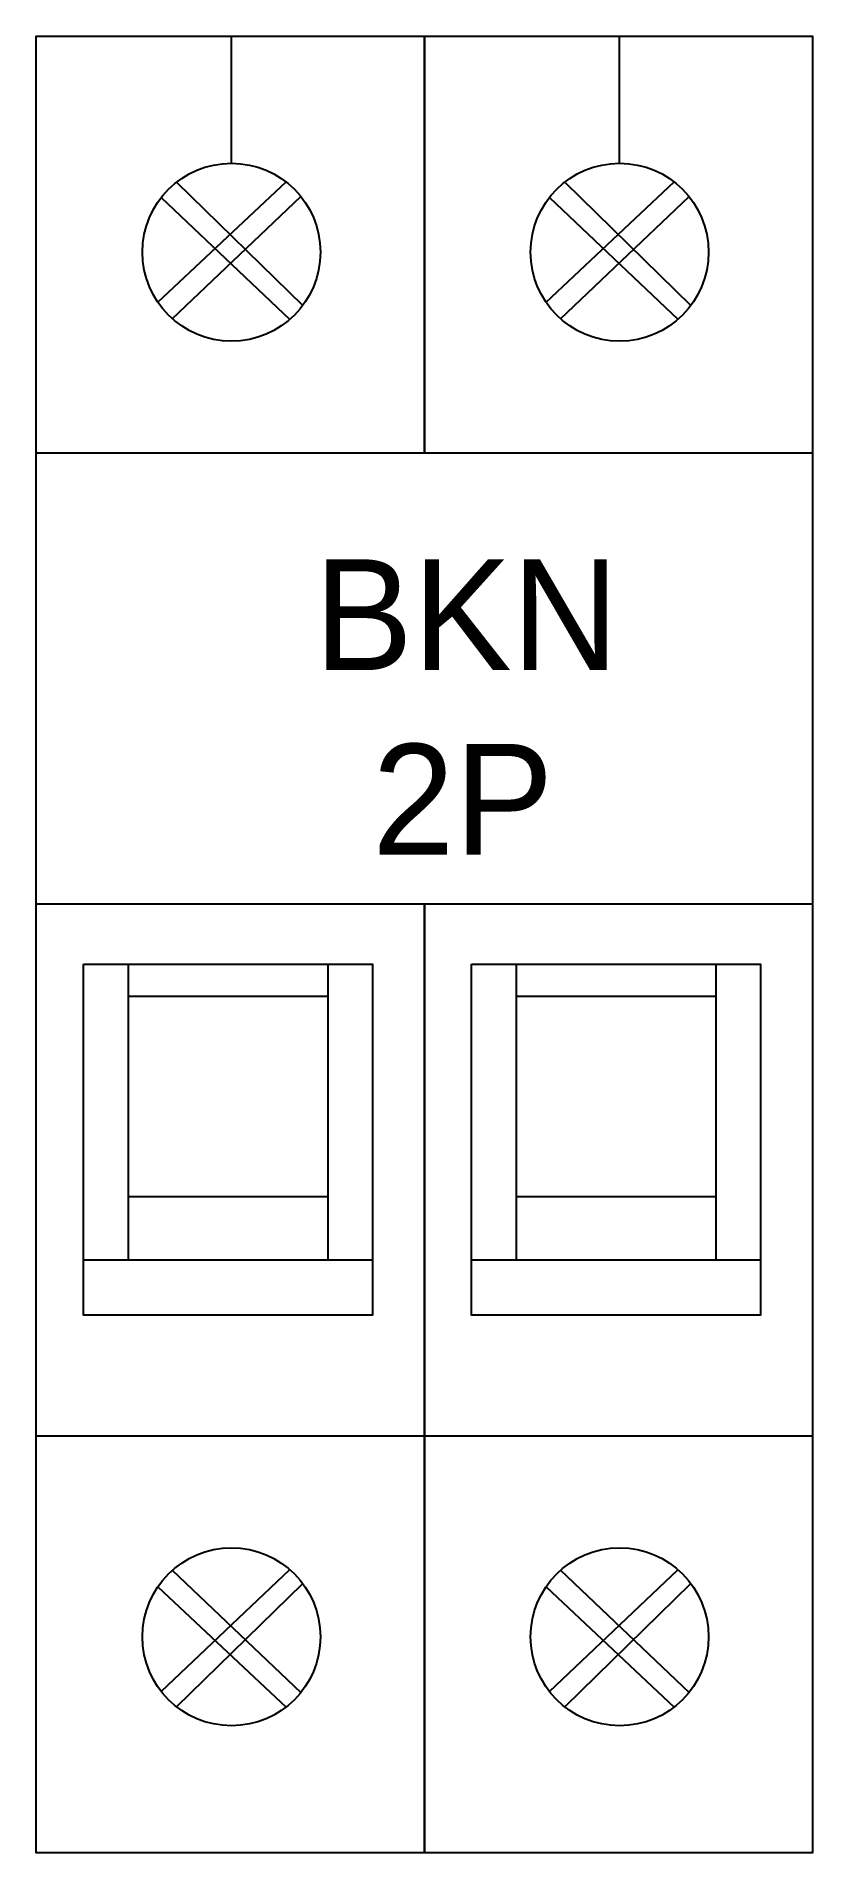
# Model space of a CAD drawing. Header units: inches. Extents: x 0 to 35, y 0 to 82.
import ezdxf

# ---------------------------------------------------------------- set-up
doc = ezdxf.new("R2010")
doc.units = ezdxf.units.IN

# ---------------------------------------------------------------- blocks, each defined once
blk = doc.blocks.new('BKN 2P')
at = {"color": 7}
for p, q in [((8.807, -5.728), (8.807, 0)), ((26.327, -5.728), (26.327, 0)), ((5.486, -12.005), (11.271, -6.573)), ((5.639, -7.274), (11.442, -12.776)), ((6.137, -12.746), (11.946, -7.238)), ((6.334, -6.578), (12.027, -12.146)), ((23.007, -12.005), (28.792, -6.573)), ((23.16, -7.274), (28.963, -12.776)), ((23.658, -12.746), (29.466, -7.238)), ((23.855, -6.578), (29.548, -12.146)), ((0, -18.809), (17.521, -18.809)), ((17.521, -18.809), (35.041, -18.809)), ((4.143, -41.889), (4.143, -55.226)), ((13.15, -41.889), (13.15, -55.226)), ((21.664, -41.889), (21.664, -55.226)), ((30.67, -41.889), (30.67, -55.226)), ((4.143, -43.333), (13.15, -43.333)), ((21.664, -43.333), (30.67, -43.333)), ((4.143, -52.378), (13.15, -52.378)), ((21.664, -52.378), (30.67, -52.378)), ((2.122, -55.226), (15.171, -55.226)), ((19.643, -55.226), (32.692, -55.226)), ((0, -63.185), (17.521, -63.185)), ((17.521, -63.185), (35.041, -63.185)), ((5.639, -74.72), (11.442, -69.219)), ((6.137, -69.249), (11.946, -74.757)), ((23.16, -74.72), (28.963, -69.219)), ((23.658, -69.249), (29.466, -74.757)), ((5.486, -69.99), (11.271, -75.422)), ((6.334, -75.416), (12.027, -69.849)), ((23.007, -69.99), (28.792, -75.422)), ((23.855, -75.416), (29.548, -69.849))]:
    blk.add_line(p, q, dxfattribs=at)
blk.add_line((0, -39.156), (35.041, -39.156))
for points in [[(17.521, -39.156), (17.521, -81.995), (0, -81.995), (0, 0), (17.521, 0), (17.521, -18.809)], [(17.521, -18.809), (17.521, 0), (35.041, 0), (35.041, -81.995), (17.521, -81.995), (17.521, -39.156)]]:
    blk.add_lwpolyline(points, dxfattribs=at)
for points in [[(2.122, -41.889), (15.171, -41.889), (15.171, -57.724), (2.122, -57.724)], [(19.643, -41.889), (32.692, -41.889), (32.692, -57.724), (19.643, -57.724)]]:
    blk.add_lwpolyline(points, close=True, dxfattribs=at)
for centre in [(8.807, -9.745), (26.327, -9.745), (8.807, -72.25), (26.327, -72.25)]:
    blk.add_circle(centre, 4.017, dxfattribs=at)
at = {"insert": (10.542, -23.608), "char_height": 5, "attachment_point": 1}
blk.add_mtext_dynamic_manual_height_columns('\\pi1.99689;{\\C1;BKN\\P\\pi4.61796;2P}', width=17.2714, gutter_width=1, heights=[0], dxfattribs=at)

msp = doc.modelspace()

# ---------------------------------------------------------------- block references
msp.add_blockref('BKN 2P', (0, 81.995))

doc.saveas('drawing.dxf')
